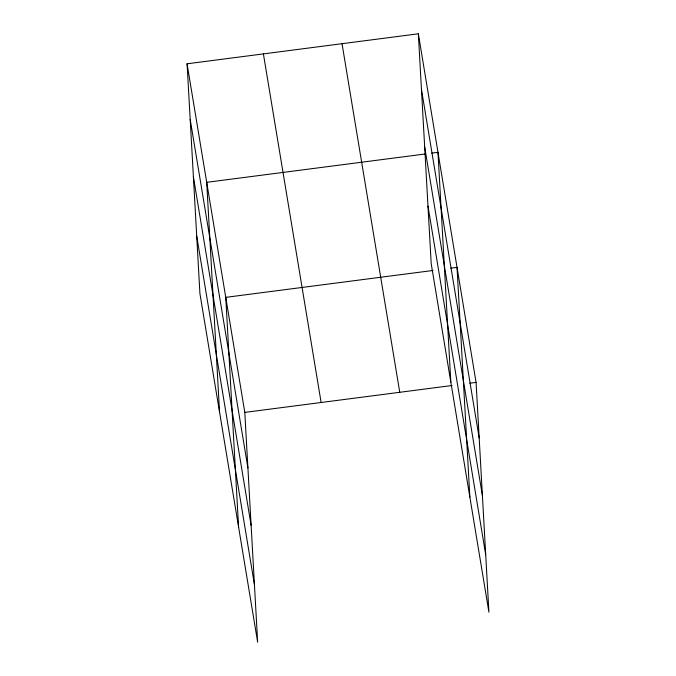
<?xml version="1.0" encoding="UTF-8"?>
<svg xmlns="http://www.w3.org/2000/svg" width="676" height="676" viewBox="0 0 676 676"><rect width="100%" height="100%" fill="white"/><g stroke="black" fill="none" stroke-linecap="round" stroke-linejoin="round"><path stroke-width="1.01" d="M187.075 63.797L244.805 412.394L257.657 642.2L199.927 293.612L187.075 63.797L418.343 33.8L476.073 382.388L488.925 612.202L431.195 263.606L418.343 33.8M425.424 153.951L206.704 182.326L219.556 412.132M431.702 153.131L437.972 152.32L450.824 382.126M432.978 270.476L225.759 297.355L238.603 527.162M450.748 268.169L457.027 267.358L469.871 497.164M244.805 412.394L452.024 385.514M469.803 383.207L476.073 382.388M421.452 89.376L479.183 437.972M424.672 146.878L482.394 495.466M427.976 206.112L485.706 554.7M342.031 43.703L399.753 392.291M263.395 53.903L321.125 402.49M190.184 119.382L247.915 467.969M193.404 176.875L251.126 525.463M196.716 236.11L254.438 584.706"/></g></svg>
